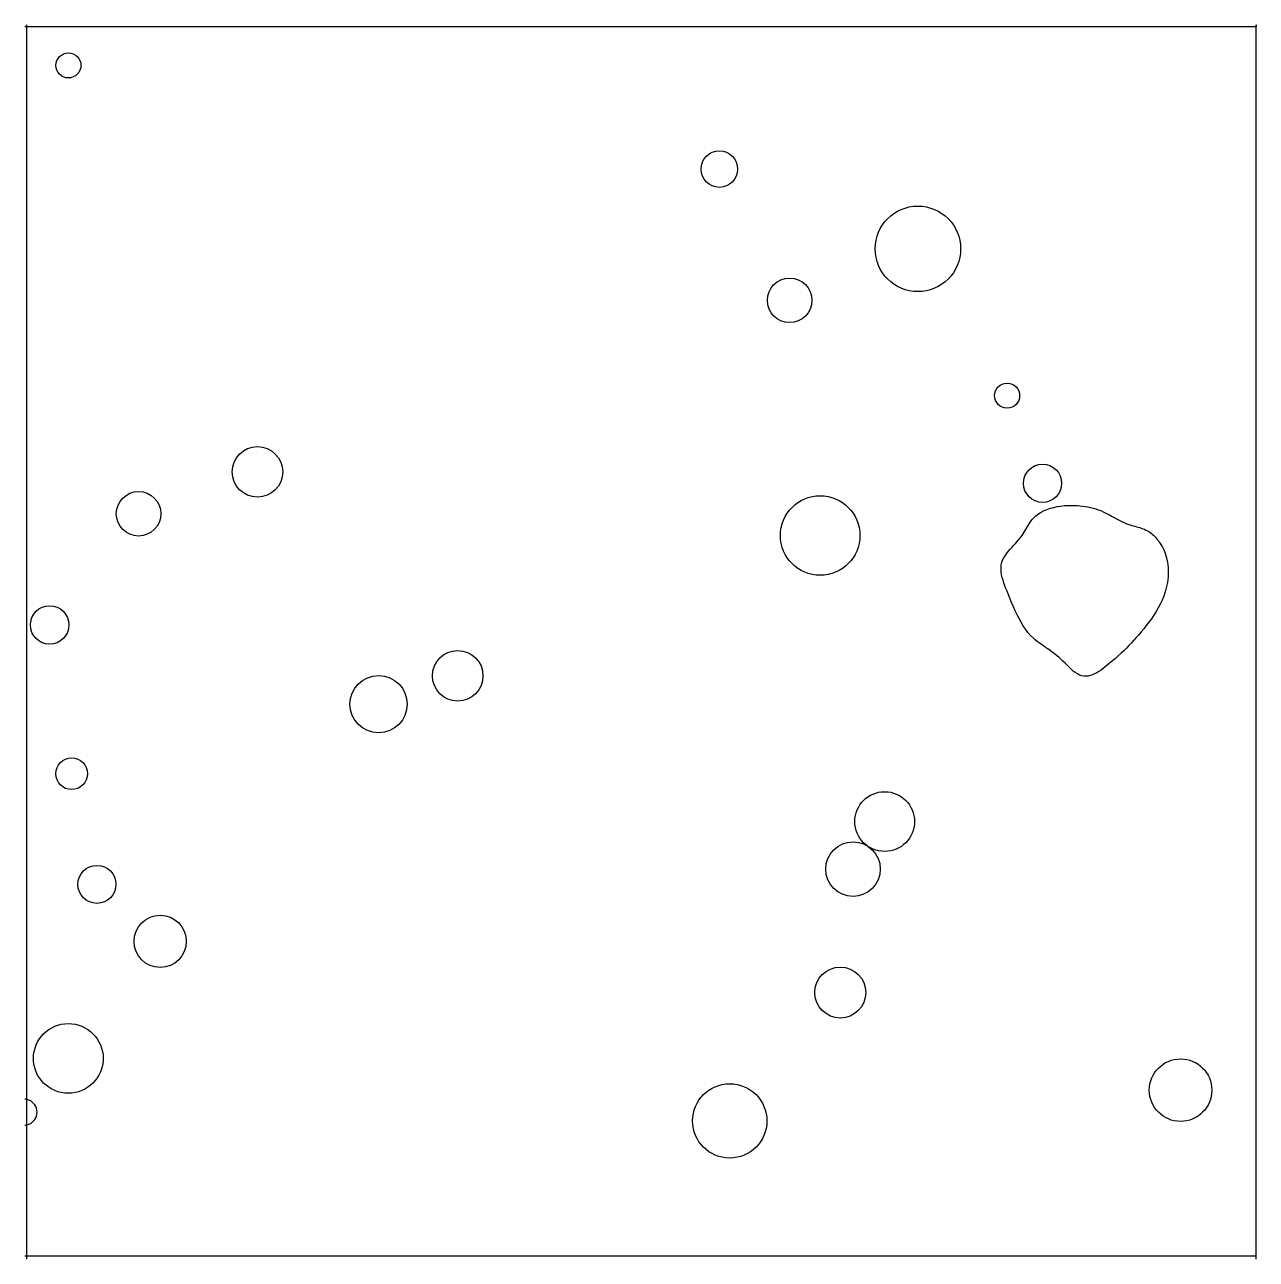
# Model space of a CAD drawing. Extents: x 4.057 to 5.043, y 1.563 to 2.551.
import ezdxf

# ---------------------------------------------------------------- set-up
doc = ezdxf.new("R2010")
doc.units = 0
doc.linetypes.add('HIDDEN', pattern=[0.375, 0.25, -0.125])
doc.layers.add('LAYER1', color=7, linetype='CONTINUOUS')
doc.layers.add('LAYER12', color=5, linetype='CONTINUOUS')

msp = doc.modelspace()

# ---------------------------------------------------------------- linework, layer by layer
at = {"layer": 'LAYER1', "color": 7, "linetype": 'HIDDEN'}
msp.add_lwpolyline([(4.9656, 2.1359), (4.9672, 2.1334), (4.9686, 2.1308), (4.9697, 2.128), (4.9706, 2.1251), (4.9713, 2.1222), (4.9718, 2.1191), (4.972, 2.116), (4.9721, 2.1129), (4.972, 2.1097), (4.9717, 2.1066), (4.9713, 2.1035), (4.9706, 2.1005), (4.9697, 2.0971), (4.9686, 2.0938), (4.9673, 2.0906), (4.9658, 2.0874), (4.9642, 2.0844), (4.9625, 2.0814), (4.9606, 2.0785), (4.9587, 2.0757), (4.9567, 2.073), (4.9546, 2.0703), (4.9525, 2.0676), (4.9504, 2.0651), (4.9485, 2.0628), (4.9466, 2.0607), (4.9446, 2.0585), (4.9427, 2.0564), (4.9407, 2.0543), (4.9387, 2.0522), (4.9366, 2.0501), (4.9344, 2.0481), (4.9322, 2.046), (4.9299, 2.0439), (4.9275, 2.0419), (4.925, 2.0398), (4.9234, 2.0384), (4.9218, 2.0371), (4.9201, 2.0359), (4.9184, 2.0346), (4.9167, 2.0335), (4.9149, 2.0325), (4.9132, 2.0316), (4.9115, 2.0308), (4.9098, 2.0302), (4.9081, 2.0298), (4.9064, 2.0296), (4.9048, 2.0297), (4.903, 2.03), (4.9012, 2.0306), (4.8995, 2.0315), (4.8978, 2.0326), (4.8962, 2.0338), (4.8945, 2.0353), (4.8929, 2.0368), (4.8912, 2.0384), (4.8896, 2.04), (4.8879, 2.0417), (4.8863, 2.0433), (4.8846, 2.0449), (4.8828, 2.0463), (4.8811, 2.0477), (4.8793, 2.049), (4.8776, 2.0503), (4.8758, 2.0515), (4.8741, 2.0527), (4.8724, 2.0539), (4.8707, 2.0551), (4.869, 2.0563), (4.8674, 2.0575), (4.8658, 2.0587), (4.8643, 2.06), (4.862, 2.0623), (4.8599, 2.0647), (4.858, 2.0673), (4.8561, 2.07), (4.8544, 2.0729), (4.8528, 2.0758), (4.8512, 2.0789), (4.8497, 2.0821), (4.8483, 2.0853), (4.8469, 2.0887), (4.8455, 2.092), (4.8441, 2.0955), (4.8432, 2.0977), (4.8423, 2.0999), (4.8415, 2.1021), (4.8407, 2.1043), (4.84, 2.1064), (4.8394, 2.1086), (4.8389, 2.1107), (4.8386, 2.1128), (4.8384, 2.1149), (4.8384, 2.1169), (4.8386, 2.1189), (4.8391, 2.1208), (4.8397, 2.1226), (4.8406, 2.1243), (4.8416, 2.1261), (4.8428, 2.1277), (4.8441, 2.1294), (4.8455, 2.131), (4.847, 2.1326), (4.8485, 2.1343), (4.85, 2.1359), (4.8515, 2.1376), (4.8529, 2.1393), (4.8543, 2.141), (4.8552, 2.1423), (4.856, 2.1436), (4.8569, 2.145), (4.8577, 2.1463), (4.8584, 2.1476), (4.8592, 2.1489), (4.86, 2.1502), (4.8608, 2.1515), (4.8616, 2.1528), (4.8625, 2.154), (4.8634, 2.1551), (4.8644, 2.1562), (4.8662, 2.158), (4.8683, 2.1595), (4.8705, 2.1609), (4.8729, 2.1621), (4.8754, 2.1631), (4.878, 2.164), (4.8807, 2.1647), (4.8835, 2.1653), (4.8863, 2.1657), (4.8891, 2.1661), (4.8919, 2.1662), (4.8948, 2.1663), (4.897, 2.1663), (4.8992, 2.1662), (4.9014, 2.166), (4.9036, 2.1658), (4.9058, 2.1655), (4.9079, 2.1651), (4.91, 2.1646), (4.9121, 2.1641), (4.9141, 2.1635), (4.9161, 2.1628), (4.9181, 2.1621), (4.9201, 2.1612), (4.9218, 2.1604), (4.9234, 2.1596), (4.9251, 2.1587), (4.9267, 2.1578), (4.9284, 2.1569), (4.9301, 2.1559), (4.9317, 2.155), (4.9334, 2.1541), (4.9351, 2.1533), (4.9368, 2.1525), (4.9385, 2.1518), (4.9403, 2.1511), (4.9416, 2.1507), (4.9428, 2.1503), (4.9441, 2.1499), (4.9454, 2.1496), (4.9467, 2.1492), (4.948, 2.1489), (4.9493, 2.1485), (4.9506, 2.1481), (4.9518, 2.1476), (4.9531, 2.1472), (4.9543, 2.1466), (4.9555, 2.146), (4.9565, 2.1454), (4.9575, 2.1448), (4.9585, 2.1441), (4.9594, 2.1433), (4.9603, 2.1425), (4.9612, 2.1416), (4.962, 2.1408), (4.9628, 2.1398), (4.9636, 2.1389), (4.9643, 2.1379), (4.965, 2.1369), (4.9656, 2.1359)], dxfattribs=at)
at = {"layer": 'LAYER1', "color": 7, "linetype": 'CONTINUOUS'}
for centre, radius in [((4.0924, 2.5182), 0.01), ((4.6131, 2.4353), 0.0146), ((4.7719, 2.3715), 0.0342), ((4.6693, 2.3303), 0.0178), ((4.8433, 2.2541), 0.01), ((4.2436, 2.1931), 0.0202), ((4.8716, 2.184), 0.0153), ((4.1485, 2.1596), 0.0178), ((4.6937, 2.1422), 0.0318), ((4.0774, 2.0707), 0.0154), ((4.4038, 2.03), 0.0202), ((4.3405, 2.0073), 0.0229), ((4.095, 1.9517), 0.0127), ((4.7453, 1.9134), 0.0239), ((4.72, 1.8754), 0.0218), ((4.1152, 1.8632), 0.0152), ((4.1658, 1.8176), 0.0209), ((4.7098, 1.7767), 0.0204), ((4.0923, 1.724), 0.0279), ((4.982, 1.6986), 0.025), ((4.6214, 1.674), 0.0297)]:
    msp.add_circle(centre, radius, dxfattribs=at)
for start, end in [(78.7635, 86.9179), (68.1045, 78.7643), (-68.1042, 68.1042), (-86.9176, -78.765), (-78.7635, -76.036), (-76.0368, -68.1042)]:
    msp.add_arc((4.0569, 1.681), 0.0104, start, end, dxfattribs=at)
at = {"layer": 'LAYER12', "color": 5, "linetype": 'CONTINUOUS'}
for points in [[(4.0574, 2.5494), (4.0589, 2.5494)], [(4.0589, 2.5508), (4.0589, 2.5508)], [(4.0589, 2.5508), (4.0589, 2.5494)], [(4.0589, 2.5494), (4.0589, 2.5508)], [(4.0589, 2.5508), (4.0589, 2.5508)], [(4.0589, 2.5508), (4.0589, 2.5508)], [(4.0589, 2.5508), (4.0589, 1.5667)], [(4.0589, 2.5508), (4.0589, 2.5494)], [(4.0589, 2.5494), (4.0589, 2.5508)], [(4.0589, 2.5508), (4.0589, 2.5508)], [(4.0589, 2.5494), (4.0589, 2.5494)], [(4.0589, 2.5494), (4.0608, 2.5494)], [(4.0608, 2.5494), (5.0426, 2.5494)], [(5.0426, 1.5657), (5.0426, 2.5508)], [(5.0426, 2.5508), (5.0426, 2.5494)], [(5.0426, 2.5494), (5.0426, 2.5508)], [(5.0426, 2.5494), (5.0426, 2.5494)], [(4.0589, 1.5657), (4.0574, 1.5657)], [(4.0589, 1.5667), (4.0589, 1.5657)], [(4.0608, 1.5657), (4.0589, 1.5657)], [(4.0589, 1.5657), (4.0589, 1.5633)], [(5.0426, 1.5657), (4.0608, 1.5657)], [(5.0426, 1.5633), (5.0426, 1.5657)]]:
    msp.add_lwpolyline(points, dxfattribs=at)

doc.saveas('drawing.dxf')
